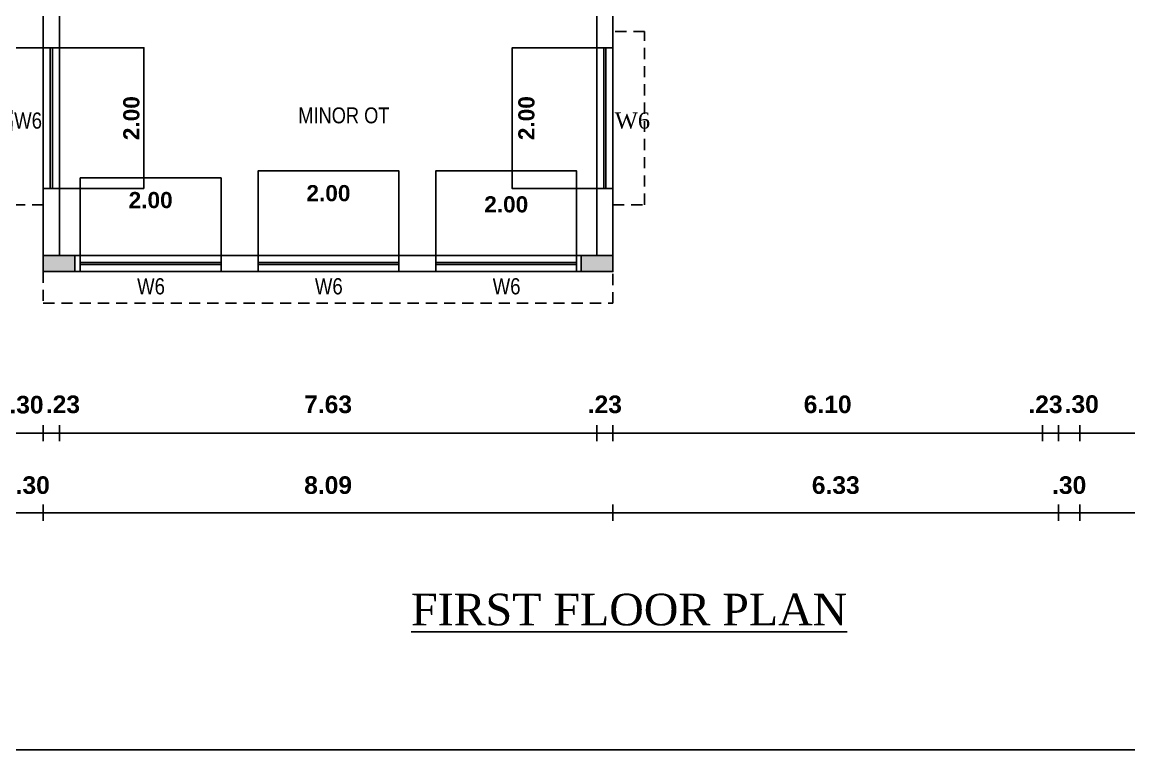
# Model space of a CAD drawing. Header units: metres. Extents: x 1336 to 1656, y -163 to -53.
# Drawn here: x 1471.08 to 1486.79, y -163 to -152.66 of the extents above; entities that cross this region are included whole.
import ezdxf

# ---------------------------------------------------------------- set-up
doc = ezdxf.new("R2010")
doc.units = ezdxf.units.M
doc.header["$PDMODE"] = 3
doc.header["$PDSIZE"] = -15
doc.linetypes.add('HIDDEN', pattern=[9.525, 6.35, -3.175])
for name, color, linetype in [('.', 7, 'Continuous'), ('BLK_1_FLR_1_BLT_UP_AREA', 12, 'Continuous'), ('BLK_1_FLR_1_CARPET_AREA', 12, 'Continuous'), ('BLK_1_FLR_1_REGULAR_ROOM_1', 2, 'Continuous'), ('BLK_1_FLR_1_ROOF_AREA', 54, 'Continuous'), ('BLK_1_FLR_1_ROOM_1_LIGHT_VENTILATION_1', 232, 'Continuous'), ('BLK_1_FLR_1_ROOM_1_LIGHT_VENTILATION_2', 232, 'Continuous'), ('BLK_1_FLR_1_ROOM_1_LIGHT_VENTILATION_3', 7, 'Continuous'), ('BLK_1_FLR_1_ROOM_1_LIGHT_VENTILATION_4', 7, 'Continuous'), ('BLK_1_FLR_1_ROOM_1_LIGHT_VENTILATION_5', 7, 'Continuous')]:
    doc.layers.add(name, color=color, linetype=linetype)
doc.styles.add('Ar Bold', font='arialbd.ttf')
doc.styles.get("Standard").update_dxf_attribs({"font": 'times.ttf'})
doc.styles.add('style5', font='swissc.ttf')
doc.dimstyles.new('~dimensions', dxfattribs={"dimtxt": 0.25, "dimasz": 0.17, "dimexe": 0.05, "dimexo": 0.0625, "dimgap": 0.06, "dimtad": 1, "dimzin": 4, "dimdsep": 46, "dimtxsty": 'Ar Bold', "dimcen": 0.09, "dimse1": 1, "dimse2": 1, "dimsd1": 1, "dimsd2": 1, "dimclrt": 71, "dimadec": 0, "dimazin": 0, "dimtfac": 1, "dimtix": 1, "dimtofl": 0, "dimtmove": 2, "dimatfit": 3, "dimfxl": 0, "dimtolj": 1, "dimtzin": 0, "dimarcsym": 0})

# ---------------------------------------------------------------- blocks, each defined once
blk = doc.blocks.new('*D1232')
at = {"layer": 'Defpoints', "color": 0}
for p in [(1471.541, -158.386), (1471.771, -158.28), (1471.771, -158.386)]:
    blk.add_point(p, dxfattribs=at)
at = {"color": 71, "insert": (1471.656, -158.092), "char_height": 0.25, "attachment_point": 5, "style": 'Ar Bold'}
blk.add_mtext('\\A1;.23', dxfattribs=at)
blk = doc.blocks.new('*D1233')
at = {"layer": 'Defpoints', "color": 0}
for p in [(1471.607, -158.386), (1479.237, -158.28), (1479.237, -158.386)]:
    blk.add_point(p, dxfattribs=at)
at = {"color": 71, "insert": (1475.422, -158.092), "char_height": 0.25, "attachment_point": 5, "style": 'Ar Bold'}
blk.add_mtext('\\A1;7.63', dxfattribs=at)
blk = doc.blocks.new('*D1234')
at = {"layer": 'Defpoints', "color": 0}
for p in [(1479.237, -158.386), (1479.467, -158.28), (1479.467, -158.386)]:
    blk.add_point(p, dxfattribs=at)
at = {"color": 71, "insert": (1479.352, -158.092), "char_height": 0.25, "attachment_point": 5, "style": 'Ar Bold'}
blk.add_mtext('\\A1;.23', dxfattribs=at)
blk = doc.blocks.new('*D1235')
at = {"layer": 'Defpoints', "color": 0}
for p in [(1479.467, -158.386), (1485.567, -158.28), (1485.567, -158.386)]:
    blk.add_point(p, dxfattribs=at)
at = {"color": 71, "insert": (1482.517, -158.092), "char_height": 0.25, "attachment_point": 5, "style": 'Ar Bold'}
blk.add_mtext('\\A1;6.10', dxfattribs=at)
blk = doc.blocks.new('*D1236')
at = {"layer": 'Defpoints', "color": 0}
for p in [(1485.495, -158.386), (1485.725, -158.28), (1485.725, -158.386)]:
    blk.add_point(p, dxfattribs=at)
at = {"color": 71, "insert": (1485.61, -158.092), "char_height": 0.25, "attachment_point": 5, "style": 'Ar Bold'}
blk.add_mtext('\\A1;.23', dxfattribs=at)
blk = doc.blocks.new('*D1237')
at = {"layer": 'Defpoints', "color": 0}
for p in [(1470.988, -158.285), (1470.988, -158.386), (1471.288, -158.386)]:
    blk.add_point(p, dxfattribs=at)
at = {"color": 71, "insert": (1471.138, -158.097), "char_height": 0.25, "attachment_point": 5, "style": 'Ar Bold'}
blk.add_mtext('\\A1;.30', dxfattribs=at)
blk = doc.blocks.new('*D1239')
at = {"layer": 'Defpoints', "color": 0}
for p in [(1486.275, -158.277), (1485.975, -158.386), (1486.275, -158.386)]:
    blk.add_point(p, dxfattribs=at)
at = {"color": 71, "insert": (1486.125, -158.089), "char_height": 0.25, "attachment_point": 5, "style": 'Ar Bold'}
blk.add_mtext('\\A1;.30', dxfattribs=at)
blk = doc.blocks.new('*D1240')
at = {"layer": 'Defpoints', "color": 0}
for p in [(1494.522, -158.277), (1486.275, -158.386), (1494.522, -158.386)]:
    blk.add_point(p, dxfattribs=at)
at = {"color": 71, "insert": (1490.398, -158.089), "char_height": 0.25, "attachment_point": 5, "style": 'Ar Bold'}
blk.add_mtext('\\A1;8.25', dxfattribs=at)
blk = doc.blocks.new('*D1242')
at = {"layer": 'Defpoints', "color": 0}
for p in [(1471.077, -159.516), (1471.377, -159.427), (1471.377, -159.516)]:
    blk.add_point(p, dxfattribs=at)
at = {"color": 71, "insert": (1471.227, -159.24), "char_height": 0.25, "attachment_point": 5, "style": 'Ar Bold'}
blk.add_mtext('\\A1;.30', dxfattribs=at)
blk = doc.blocks.new('*D1243')
at = {"layer": 'Defpoints', "color": 0}
for p in [(1471.377, -159.516), (1479.467, -159.427), (1479.467, -159.516)]:
    blk.add_point(p, dxfattribs=at)
at = {"color": 71, "insert": (1475.422, -159.24), "char_height": 0.25, "attachment_point": 5, "style": 'Ar Bold'}
blk.add_mtext('\\A1;8.09', dxfattribs=at)
blk = doc.blocks.new('*D1244')
at = {"layer": 'Defpoints', "color": 0}
for p in [(1479.467, -159.516), (1485.797, -159.427), (1485.797, -159.516)]:
    blk.add_point(p, dxfattribs=at)
at = {"color": 71, "insert": (1482.632, -159.24), "char_height": 0.25, "attachment_point": 5, "style": 'Ar Bold'}
blk.add_mtext('\\A1;6.33', dxfattribs=at)
blk = doc.blocks.new('*D1245')
at = {"layer": 'Defpoints', "color": 0}
for p in [(1485.797, -159.516), (1486.097, -159.427), (1486.097, -159.516)]:
    blk.add_point(p, dxfattribs=at)
at = {"color": 71, "insert": (1485.947, -159.24), "char_height": 0.25, "attachment_point": 5, "style": 'Ar Bold'}
blk.add_mtext('\\A1;.30', dxfattribs=at)
blk = doc.blocks.new('*D1246')
at = {"layer": 'Defpoints', "color": 0}
for p in [(1486.097, -159.516), (1494.522, -159.427), (1494.522, -159.516)]:
    blk.add_point(p, dxfattribs=at)
at = {"color": 71, "insert": (1490.309, -159.24), "char_height": 0.25, "attachment_point": 5, "style": 'Ar Bold'}
blk.add_mtext('\\A1;8.43', dxfattribs=at)

msp = doc.modelspace()

# ---------------------------------------------------------------- hatches: boundary and pattern name
at = {"layer": '.'}
h = msp.add_hatch(color=7, dxfattribs=at)
h.dxf.hatch_style = 1
h.paths.add_polyline_path([(1471.3766, -155.9738), (1471.3766, -156.2038), (1471.8266, -156.2038), (1471.8266, -155.9738)])
h = msp.add_hatch(color=7, dxfattribs=at)
h.dxf.hatch_style = 1
h.paths.add_polyline_path([(1479.0166, -155.9738), (1479.0166, -156.2038), (1479.4666, -156.2038), (1479.4666, -155.9738)])

# ---------------------------------------------------------------- linework, layer by layer
at = {"color": 1}
for p, q in [((1471.3766, -156.2038), (1471.3766, -149.6588)), ((1471.6066, -155.9738), (1471.6066, -152.0738)), ((1479.2366, -152.0738), (1479.2366, -155.9738)), ((1479.4666, -152.0738), (1479.4666, -156.2038)), ((1479.2366, -155.9738), (1471.6066, -155.9738)), ((1479.4666, -156.2038), (1471.3766, -156.2038))]:
    msp.add_line(p, q, dxfattribs=at)
at = {"color": 4}
for p, q in [((1471.4766, -155.0238), (1471.4766, -153.0238)), ((1471.5066, -155.0238), (1471.5066, -153.0238)), ((1479.3366, -155.0238), (1479.3366, -153.0238)), ((1479.3666, -155.0238), (1479.3666, -153.0238)), ((1471.9016, -156.0738), (1473.9016, -156.0738)), ((1474.4266, -156.0738), (1476.4266, -156.0738)), ((1476.9516, -156.0738), (1478.9516, -156.0738)), ((1471.9016, -156.1038), (1473.9016, -156.1038)), ((1474.4266, -156.1038), (1476.4266, -156.1038)), ((1476.9516, -156.1038), (1478.9516, -156.1038)), ((1471.3766, -158.6161), (1471.3766, -158.3861)), ((1471.6066, -158.6161), (1471.6066, -158.3861)), ((1479.2366, -158.6161), (1479.2366, -158.3861)), ((1479.4666, -158.6161), (1479.4666, -158.3861)), ((1485.5666, -158.6161), (1485.5666, -158.3861)), ((1485.7966, -158.6161), (1485.7966, -158.3861)), ((1486.0966, -158.6161), (1486.0966, -158.3861)), ((1494.7516, -158.5011), (1466.9416, -158.5011)), ((1471.3766, -159.7459), (1471.3766, -159.5159)), ((1479.4666, -159.7459), (1479.4666, -159.5159)), ((1485.7966, -159.7459), (1485.7966, -159.5159)), ((1486.0966, -159.7459), (1486.0966, -159.5159)), ((1494.7516, -159.6309), (1466.9416, -159.6309))]:
    msp.add_line(p, q, dxfattribs=at)
at = {"color": 7}
for p, q in [((1479.0166, -155.9738), (1479.4666, -155.9738)), ((1479.0166, -156.2038), (1479.0166, -155.9738))]:
    msp.add_line(p, q, dxfattribs=at)
at = {"color": 5}
msp.add_lwpolyline([(1336.0655, -163.0012), (1616.2998, -163.0012), (1616.2998, -53.0012), (1336.0655, -53.0012)], close=True, dxfattribs=at)
at = {"color": 4, "linetype": 'HIDDEN'}
msp.add_lwpolyline([(1471.3766, -146.2738), (1470.1266, -146.2738), (1470.1266, -153.0238), (1471.3766, -153.0238)], dxfattribs=at)
at = {"color": 4, "linetype": 'HIDDEN', "ltscale": 0.025}
for points in [[(1479.4695, -155.2538), (1479.9166, -155.2538), (1479.9166, -152.8038), (1479.9166, -152.7938), (1479.4666, -152.7938)], [(1471.3766, -155.2538), (1470.9266, -155.2538), (1470.9292, -153.0238)], [(1471.3766, -156.2038), (1471.3766, -156.6538), (1479.4566, -156.6538), (1479.4666, -156.6538), (1479.4666, -156.2038)]]:
    msp.add_lwpolyline(points, dxfattribs=at)
at = {"color": 4}
for points in [[(1471.6066, -155.0238), (1471.6066, -153.0238), (1471.3766, -153.0238), (1471.3766, -155.0238)], [(1479.2366, -155.0238), (1479.2366, -153.0238), (1479.4666, -153.0238), (1479.4666, -155.0238)], [(1471.9016, -155.9738), (1473.9016, -155.9738), (1473.9016, -156.2038), (1471.9016, -156.2038)], [(1474.4266, -155.9738), (1476.4266, -155.9738), (1476.4266, -156.2038), (1474.4266, -156.2038)], [(1476.9516, -155.9738), (1478.9516, -155.9738), (1478.9516, -156.2038), (1476.9516, -156.2038)]]:
    msp.add_lwpolyline(points, close=True, dxfattribs=at)
at = {"color": 7}
msp.add_lwpolyline([(1471.3766, -155.9738), (1471.8266, -155.9738), (1471.8266, -156.2038), (1471.3766, -156.2038), (1471.3766, -155.9738)], dxfattribs=at)
at = {"layer": 'BLK_1_FLR_1_BLT_UP_AREA', "color": 12}
msp.add_lwpolyline([(1470.1266, -153.0238), (1471.3766, -153.0238), (1471.3766, -156.2038), (1479.4666, -156.2038), (1479.4666, -152.0738), (1485.7966, -152.0738), (1485.7966, -149.6588), (1486.0966, -149.6588), (1486.0966, -148.2588), (1485.7966, -148.2588), (1485.7966, -145.0438), (1486.0966, -145.0438), (1486.0966, -143.6438), (1485.7966, -143.6438), (1485.7966, -140.1288)], dxfattribs=at)
at = {"layer": 'BLK_1_FLR_1_CARPET_AREA', "color": 12}
msp.add_lwpolyline([(1471.6066, -152.0738), (1479.2366, -152.0738), (1479.2366, -155.9738), (1471.6066, -155.9738)], close=True, dxfattribs=at)
at = {"layer": 'BLK_1_FLR_1_REGULAR_ROOM_1', "color": 2}
msp.add_lwpolyline([(1479.2366, -155.9738), (1471.6066, -155.9738), (1471.6066, -152.0738), (1479.2366, -152.0738)], close=True, dxfattribs=at)
at = {"layer": 'BLK_1_FLR_1_ROOF_AREA', "color": 54}
msp.add_lwpolyline([(1470.1266, -153.0238), (1471.3766, -153.0238), (1471.3766, -156.2038), (1479.4666, -156.2038), (1479.4666, -152.0738), (1485.7966, -152.0738), (1485.7966, -149.6588), (1486.0966, -149.6588), (1486.0966, -148.2588), (1485.7966, -148.2588), (1485.7966, -145.0438), (1486.0966, -145.0438), (1486.0966, -143.6438), (1485.7966, -143.6438), (1485.7966, -140.1288)], dxfattribs=at)
at = {"layer": 'BLK_1_FLR_1_ROOM_1_LIGHT_VENTILATION_1', "color": 232}
msp.add_lwpolyline([(1472.8066, -155.0238), (1472.8066, -153.0238), (1471.6066, -153.0238), (1471.6066, -155.0238)], close=True, dxfattribs=at)
at = {"layer": 'BLK_1_FLR_1_ROOM_1_LIGHT_VENTILATION_2', "color": 232}
msp.add_lwpolyline([(1471.9016, -156.0738), (1473.9016, -156.0738), (1473.9016, -154.8738), (1471.9016, -154.8738)], close=True, dxfattribs=at)
at = {"layer": 'BLK_1_FLR_1_ROOM_1_LIGHT_VENTILATION_3', "color": 232}
msp.add_lwpolyline([(1474.4266, -155.9738), (1476.4266, -155.9738), (1476.4266, -154.7738), (1474.4266, -154.7738)], close=True, dxfattribs=at)
at = {"layer": 'BLK_1_FLR_1_ROOM_1_LIGHT_VENTILATION_4', "color": 232}
msp.add_lwpolyline([(1476.9516, -155.9738), (1478.9516, -155.9738), (1478.9516, -154.7738), (1476.9516, -154.7738)], close=True, dxfattribs=at)
at = {"layer": 'BLK_1_FLR_1_ROOM_1_LIGHT_VENTILATION_5', "color": 232}
msp.add_lwpolyline([(1479.2366, -155.0238), (1479.2366, -153.0238), (1478.0366, -153.0238), (1478.0366, -155.0238)], close=True, dxfattribs=at)

# ---------------------------------------------------------------- texts
at = {"color": 7, "style": 'style5'}
msp.add_text('MINOR OT', height=0.22606, dxfattribs=at).set_placement((1474.9988, -154.0971))
at = {"style": 'style5'}
for p in [(1470.9636, -154.1727), (1472.7095, -156.5278), (1475.2345, -156.5278), (1477.7595, -156.5278)]:
    msp.add_text('W6', height=0.23, dxfattribs=at).set_placement(p)
for s, height, p in [('W6', 0.23, (1479.4936, -154.1727)), ('%%UFIRST FLOOR PLAN', 0.45, (1476.6009, -161.2313))]:
    msp.add_text(s, height=height).set_placement(p)
at = {"layer": 'BLK_1_FLR_1_ROOM_1_LIGHT_VENTILATION_1', "color": 232, "insert": (1472.6292, -154.0238), "char_height": 0.23, "attachment_point": 5, "rotation": 90, "style": 'Ar Bold'}
msp.add_mtext('\\A1;2.00', dxfattribs=at)
at = {"layer": 'BLK_1_FLR_1_ROOM_1_LIGHT_VENTILATION_2', "color": 232, "insert": (1472.9016, -155.1896), "char_height": 0.23, "attachment_point": 5, "style": 'Ar Bold'}
msp.add_mtext('\\A1;2.00', dxfattribs=at)
at = {"layer": 'BLK_1_FLR_1_ROOM_1_LIGHT_VENTILATION_3', "color": 232, "insert": (1475.4266, -155.0912), "char_height": 0.23, "attachment_point": 5, "style": 'Ar Bold'}
msp.add_mtext('\\A1;2.00', dxfattribs=at)
at = {"layer": 'BLK_1_FLR_1_ROOM_1_LIGHT_VENTILATION_4', "color": 232, "insert": (1477.9516, -155.2502), "char_height": 0.23, "attachment_point": 5, "style": 'Ar Bold'}
msp.add_mtext('\\A1;2.00', dxfattribs=at)
at = {"layer": 'BLK_1_FLR_1_ROOM_1_LIGHT_VENTILATION_5', "color": 232, "insert": (1478.2399, -154.0238), "char_height": 0.23, "attachment_point": 5, "rotation": 90, "style": 'Ar Bold'}
msp.add_mtext('\\A1;2.00', dxfattribs=at)

# ---------------------------------------------------------------- dimensions: what is measured, and where the dimension line sits
for base, p1, p2, picture, middle in [((1470.9882, -158.2851), (1471.2882, -158.3861), (1470.9882, -158.3861), '*D1237', (1471.1382, -158.0974)), ((1471.7708, -158.2799), (1471.5408, -158.3861), (1471.7708, -158.3861), '*D1232', (1471.6558, -158.0923)), ((1479.2366, -158.2799), (1471.6066, -158.3861), (1479.2366, -158.3861), '*D1233', (1475.4216, -158.0923)), ((1479.4666, -158.2799), (1479.2366, -158.3861), (1479.4666, -158.3861), '*D1234', (1479.3516, -158.0923)), ((1485.5666, -158.2799), (1479.4666, -158.3861), (1485.5666, -158.3861), '*D1235', (1482.5166, -158.0923)), ((1485.7249, -158.2799), (1485.4949, -158.3861), (1485.7249, -158.3861), '*D1236', (1485.6099, -158.0923)), ((1486.2748, -158.2771), (1485.9748, -158.3861), (1486.2748, -158.3861), '*D1239', (1486.1248, -158.0895)), ((1494.5216, -158.2771), (1486.2748, -158.3861), (1494.5216, -158.3861), '*D1240', (1490.3982, -158.0894)), ((1471.3766, -159.4274), (1471.0766, -159.5159), (1471.3766, -159.5159), '*D1242', (1471.2266, -159.2398)), ((1479.4666, -159.4274), (1471.3766, -159.5159), (1479.4666, -159.5159), '*D1243', (1475.4216, -159.2397)), ((1485.7966, -159.4274), (1479.4666, -159.5159), (1485.7966, -159.5159), '*D1244', (1482.6316, -159.2398)), ((1486.0966, -159.4274), (1485.7966, -159.5159), (1486.0966, -159.5159), '*D1245', (1485.9466, -159.2398)), ((1494.5216373117, -159.4274180589), (1486.0966373117, -159.5158656136), (1494.5216373117, -159.5158656136), '*D1246', (1490.3091373117, -159.2396895459))]:
    dim = msp.add_linear_dim(base=base, p1=p1, p2=p2, dimstyle='~dimensions')
    dim.commit()
    dim.dimension.update_dxf_attribs({"geometry": picture, "text_midpoint": middle})

doc.saveas('drawing.dxf')
